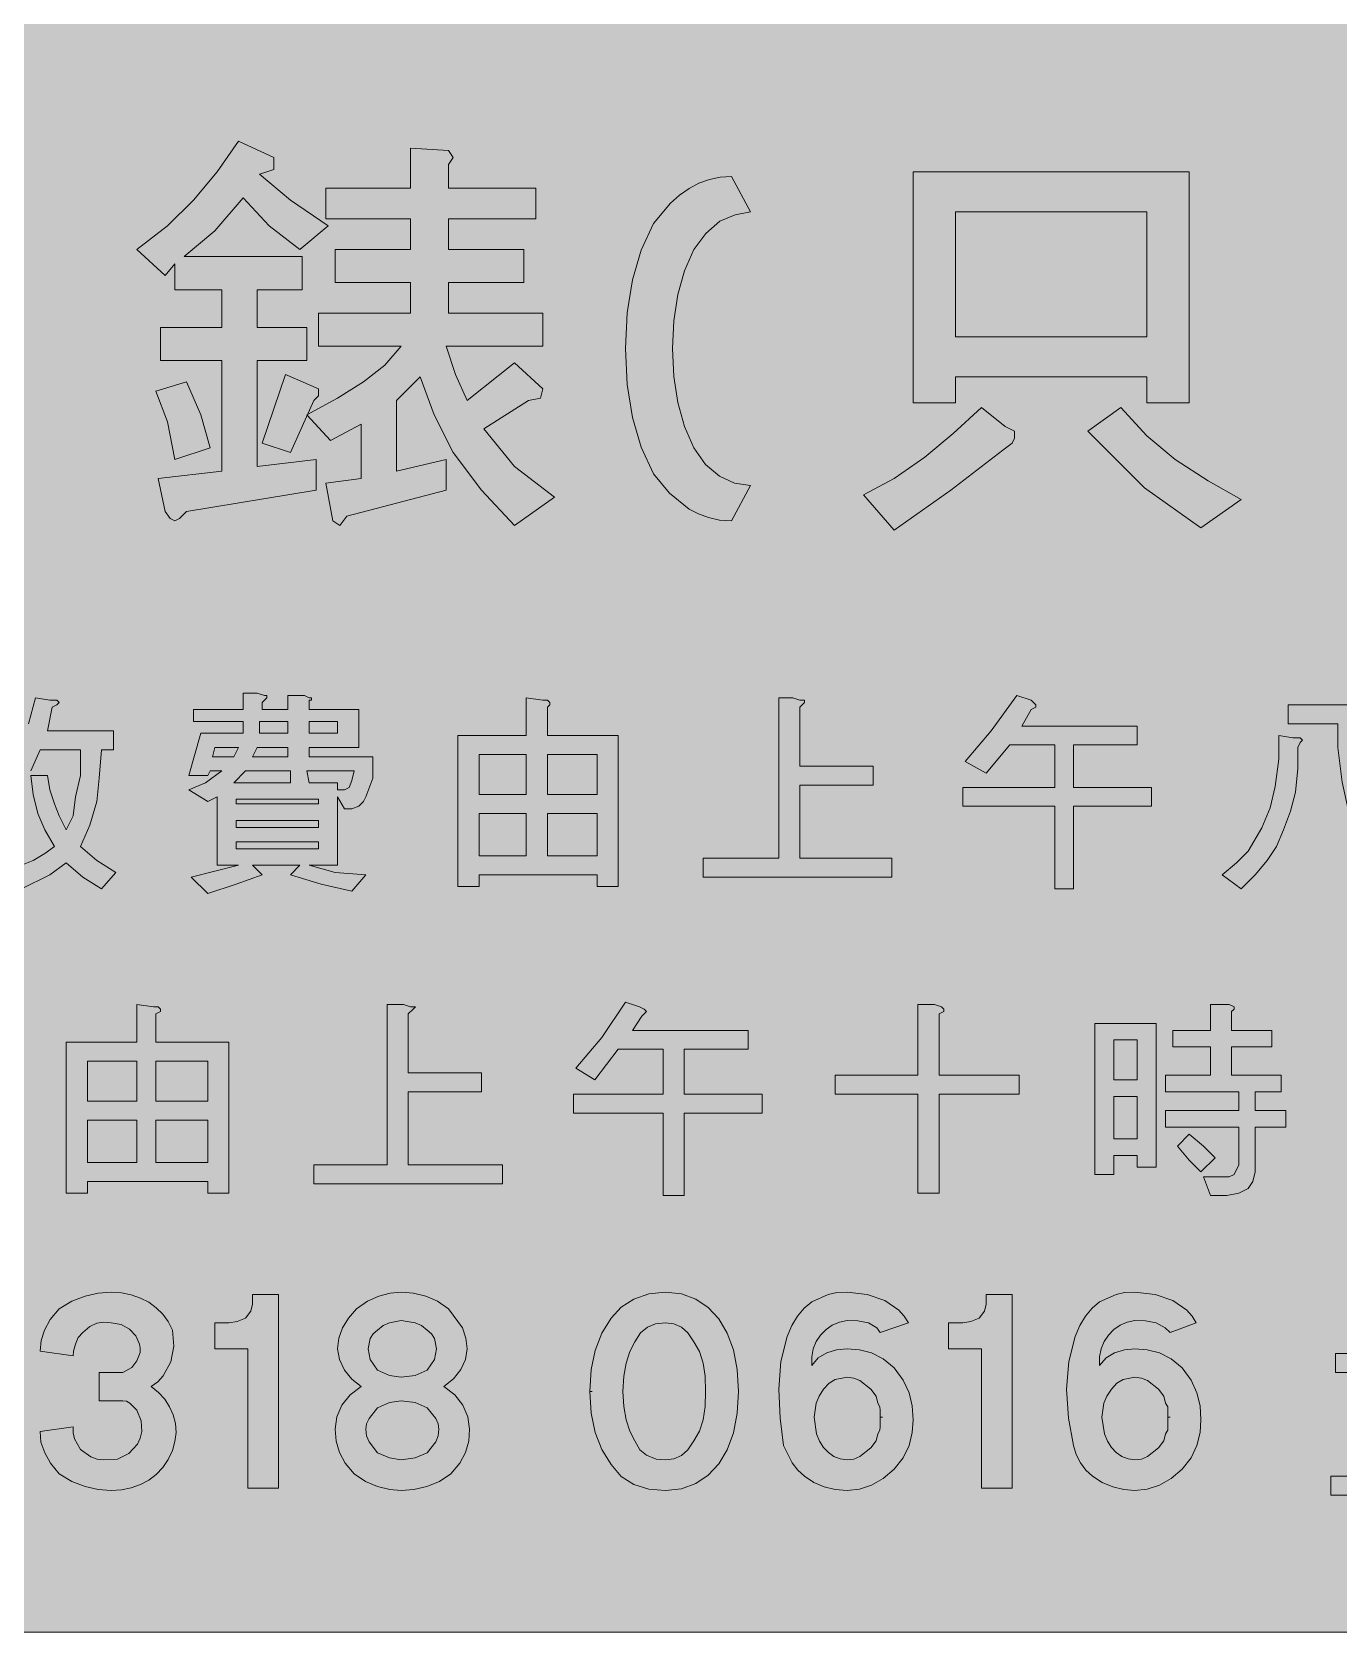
# Model space of a CAD drawing. Header units: metres. Extents: x 10 to 559, y 12 to 260.
# Drawn here: x 246 to 345.7, y 12.1 to 134.1 of the extents above; entities that cross this region are included whole.
import ezdxf

# ---------------------------------------------------------------- set-up
doc = ezdxf.new("R2010")
doc.units = ezdxf.units.M
for name, color, linetype, true_color in [('FILL_BLACK_000000', 7, 'Continuous', 0x000000), ('FILL_YELLOW_FFFF00', 7, 'Continuous', 0xffff00), ('STROKE_BLACK_000000', 7, 'Continuous', 0x000000)]:
    doc.layers.add(name, color=color, linetype=linetype, true_color=true_color)

msp = doc.modelspace()

# ---------------------------------------------------------------- hatches: boundary and pattern name
at = {"layer": 'FILL_BLACK_000000', "true_color": 0x000000}
h = msp.add_hatch(color=7, dxfattribs=at)
h.dxf.hatch_style = 1
h.paths.add_polyline_path([(256.32, 119.34), (258.3, 121.32), (260.1, 123.48), (261.72, 125.82), (264.42, 124.56), (264.42, 123.66), (263.88, 123.48), (263.34, 123.3), (265.68, 121.32), (268.56, 119.34), (266.4, 117.54), (264.06, 119.34), (262.08, 121.5), (259.92, 118.98), (257.58, 117), (266.58, 117), (266.58, 114.48), (263.16, 114.48), (263.16, 111.6), (266.94, 111.6), (266.94, 109.08), (263.16, 109.08), (263.16, 100.98), (267.66, 101.52), (267.66, 99.18), (257.76, 97.56), (257.22, 97.02), (256.86, 96.84), (256.5, 97.02), (256.14, 97.56), (255.6, 100.08), (260.46, 100.62), (260.46, 109.08), (255.78, 109.08), (255.78, 111.6), (260.46, 111.6), (260.46, 114.48), (256.86, 114.48), (256.86, 116.46), (256.14, 115.56), (253.98, 117.54), (256.32, 119.34)])
h = msp.add_hatch(color=7, dxfattribs=at)
h.dxf.hatch_style = 1
h.paths.add_polyline_path([(274.86, 122.22), (274.86, 125.28), (277.74, 125.1), (278.1, 124.56), (277.74, 124.02), (277.74, 122.22), (284.4, 122.22), (284.4, 119.88), (277.74, 119.88), (277.74, 117.54), (283.5, 117.54), (283.5, 115.02), (277.74, 115.02), (277.74, 112.68), (284.94, 112.68), (284.94, 110.16), (277.56, 110.16), (278.28, 108), (279.18, 106.02), (282.78, 108.9), (284.94, 106.92), (284.76, 106.2), (283.86, 106.02), (280.44, 103.86), (282.78, 100.98), (285.84, 98.64), (282.78, 96.48), (280.26, 99.18), (278.1, 102.06), (276.66, 104.94), (275.58, 107.82), (273.78, 106.02), (273.78, 100.62), (277.56, 101.52), (277.56, 99.18), (270, 97.2), (269.46, 96.48), (268.92, 96.84), (268.38, 99.72), (271.08, 100.08), (271.08, 104.22), (268.74, 102.96), (266.94, 104.94), (269.28, 106.2), (271.26, 107.46), (272.88, 108.72), (274.14, 110.16), (267.84, 110.16), (267.84, 112.68), (274.86, 112.68), (274.86, 115.02), (269.1, 115.02), (269.1, 117.54), (274.86, 117.54), (274.86, 119.88), (268.38, 119.88), (268.38, 122.22), (274.86, 122.22)])
h = msp.add_hatch(color=7, dxfattribs=at)
h.dxf.hatch_style = 1
h.paths.add_polyline_path([(334.26, 105.84), (331.02, 105.84), (331.02, 107.82), (316.44, 107.82), (316.44, 105.84), (313.2, 105.84), (313.2, 123.48), (334.26, 123.48), (334.26, 105.84)])
h.paths.add_polyline_path([(331.02, 120.42), (316.44, 120.42), (316.44, 110.88), (331.02, 110.88), (331.02, 120.42)], flags=16)
h = msp.add_hatch(color=7, dxfattribs=at)
h.dxf.hatch_style = 1
h.paths.add_polyline_path([(299.34, 96.84), (298.43, 96.9), (297.58, 97.09), (296.81, 97.37), (296.1, 97.74), (294.61, 98.96), (293.4, 100.44), (292.45, 102.46), (291.78, 104.74), (291.37, 107.25), (291.24, 109.98), (291.37, 112.71), (291.78, 115.22), (292.45, 117.5), (293.4, 119.52), (294.68, 121.07), (295.37, 121.69), (296.1, 122.2), (296.86, 122.6), (297.65, 122.89), (298.48, 123.06), (299.34, 123.12), (300.78, 120.42), (299.61, 120.2), (298.44, 119.7), (297.38, 118.76), (296.46, 117.54), (295.75, 115.93), (295.24, 114.1), (294.94, 112.1), (294.84, 109.98), (294.94, 107.86), (295.24, 105.86), (295.75, 104.03), (296.46, 102.42), (297.36, 101.13), (298.42, 100.24), (299.57, 99.71), (300.78, 99.54), (299.34, 96.84)])
h = msp.add_hatch(color=7, dxfattribs=at)
h.dxf.hatch_style = 1
h.paths.add_polyline_path([(258.84, 104.94), (259.56, 102.42), (256.86, 101.52), (256.32, 104.4), (255.42, 106.74), (257.76, 107.46), (258.84, 104.94)])
h = msp.add_hatch(color=7, dxfattribs=at)
h.dxf.hatch_style = 1
h.paths.add_polyline_path([(265.32, 108), (267.84, 106.92), (267.84, 106.38), (267.48, 106.02), (265.68, 102.06), (263.52, 102.78), (265.32, 108)])
h = msp.add_hatch(color=7, dxfattribs=at)
h.dxf.hatch_style = 1
h.paths.add_polyline_path([(320.94, 103.68), (320.94, 103.14), (320.76, 102.78), (320.04, 102.24), (316.08, 99.18), (311.76, 96.12), (309.42, 98.82), (311.76, 100.08), (314.1, 101.7), (316.26, 103.5), (318.42, 105.48), (320.22, 104.04), (320.94, 103.68)])
h = msp.add_hatch(color=7, dxfattribs=at)
h.dxf.hatch_style = 1
h.paths.add_polyline_path([(331.02, 103.32), (333.18, 101.52), (335.7, 99.9), (338.22, 98.46), (335.16, 96.3), (330.84, 99.36), (326.52, 103.68), (329.04, 105.48), (331.02, 103.32)])
h = msp.add_hatch(color=7, dxfattribs=at)
h.dxf.hatch_style = 1
h.paths.add_polyline_path([(244.44, 78.3), (245.16, 79.74), (245.7, 81.36), (246.24, 83.34), (247.32, 83.16), (247.86, 83.16), (248.04, 82.98), (247.86, 82.8), (247.5, 82.62), (247.14, 80.82), (252.18, 80.82), (252.18, 79.38), (251.28, 79.38), (251.1, 77.22), (250.92, 75.42), (250.38, 73.62), (249.66, 72), (250.92, 70.92), (252.36, 70.02), (251.28, 68.76), (249.84, 69.66), (248.58, 70.74), (247.32, 69.84), (245.16, 68.76), (244.26, 70.2), (245.16, 70.56), (246.06, 70.92), (246.96, 71.46), (247.68, 72), (246.96, 73.26), (246.42, 74.52), (246.06, 75.96), (245.88, 77.4), (247.14, 77.4), (247.32, 76.32), (247.68, 75.24), (248.04, 74.34), (248.58, 73.26), (249.12, 74.34), (249.3, 75.78), (249.66, 77.4), (249.66, 79.38), (246.6, 79.38), (245.88, 77.76), (244.8, 75.96), (243.54, 77.04), (244.44, 78.3)])
h = msp.add_hatch(color=7, dxfattribs=at)
h.dxf.hatch_style = 1
h.paths.add_polyline_path([(265.5, 83.52), (266.76, 83.52), (267.12, 83.34), (267.3, 83.34), (267.3, 83.16), (267.12, 83.16), (267.12, 82.44), (270.9, 82.44), (270.9, 79.56), (267.12, 79.56), (267.12, 78.84), (271.98, 78.84), (271.98, 77.22), (271.44, 75.78), (271.26, 75.42), (270.9, 75.06), (270.36, 74.88), (269.82, 74.88), (269.28, 75.78), (269.28, 70.56), (267.12, 70.56), (269.1, 70.02), (271.44, 69.84), (270.36, 68.58), (268.02, 69.12), (265.68, 69.84), (266.4, 70.56), (262.8, 70.56), (263.52, 69.84), (261.54, 69.12), (259.38, 68.4), (258.12, 69.66), (261.72, 70.56), (260.1, 70.56), (260.1, 75.78), (259.38, 75.42), (257.94, 76.32), (259.2, 76.86), (260.46, 77.76), (259.56, 77.76), (259.38, 77.4), (257.94, 77.4), (258.84, 80.64), (262.08, 80.64), (262.08, 81.54), (258.3, 81.54), (258.3, 82.44), (262.08, 82.44), (262.08, 83.7), (263.16, 83.7), (263.7, 83.52), (263.88, 83.52), (263.88, 83.34), (263.52, 82.98), (263.52, 82.44), (265.5, 82.44), (265.5, 83.52)])
h.paths.add_polyline_path([(259.92, 79.56), (259.74, 78.84), (261.36, 78.84), (261.72, 79.56), (259.92, 79.56)], flags=16)
h.paths.add_polyline_path([(265.5, 80.64), (265.5, 81.54), (263.34, 81.54), (263.34, 80.64), (265.5, 80.64)], flags=16)
h.paths.add_polyline_path([(265.5, 78.84), (265.5, 79.56), (263.16, 79.56), (262.8, 78.84), (265.5, 78.84)], flags=16)
h.paths.add_polyline_path([(267.12, 81.54), (267.12, 80.64), (269.28, 80.64), (269.28, 81.54), (267.12, 81.54)], flags=16)
h.paths.add_polyline_path([(267.84, 75.6), (261.54, 75.6), (261.54, 75.24), (267.84, 75.24), (267.84, 75.6)], flags=16)
h.paths.add_polyline_path([(265.68, 77.76), (262.26, 77.76), (261.36, 76.86), (265.68, 76.86), (265.68, 77.76)], flags=16)
h.paths.add_polyline_path([(270.18, 76.5), (270.36, 77.04), (270.54, 77.76), (266.94, 77.76), (267.12, 76.86), (269.28, 76.86), (269.28, 76.32), (269.82, 76.32), (270.18, 76.5)], flags=16)
h.paths.add_polyline_path([(261.54, 73.98), (261.54, 73.44), (267.84, 73.44), (267.84, 73.98), (261.54, 73.98)], flags=16)
h.paths.add_polyline_path([(267.84, 72.36), (261.54, 72.36), (261.54, 71.82), (267.84, 71.82), (267.84, 72.36)], flags=16)
h = msp.add_hatch(color=7, dxfattribs=at)
h.dxf.hatch_style = 1
h.paths.add_polyline_path([(285.48, 82.98), (285.48, 82.8), (285.3, 82.62), (285.3, 80.46), (290.7, 80.46), (290.7, 68.94), (289.08, 68.94), (289.08, 69.84), (280.08, 69.84), (280.08, 68.94), (278.46, 68.94), (278.46, 80.46), (283.68, 80.46), (283.68, 83.34), (284.94, 83.16), (285.3, 83.16), (285.48, 82.98)])
h.paths.add_polyline_path([(283.68, 75.96), (283.68, 79.02), (280.08, 79.02), (280.08, 75.96), (283.68, 75.96)], flags=16)
h.paths.add_polyline_path([(285.3, 75.96), (289.08, 75.96), (289.08, 79.02), (285.3, 79.02), (285.3, 75.96)], flags=16)
h.paths.add_polyline_path([(280.08, 74.52), (280.08, 71.28), (283.68, 71.28), (283.68, 74.52), (280.08, 74.52)], flags=16)
h.paths.add_polyline_path([(289.08, 74.52), (285.3, 74.52), (285.3, 71.28), (289.08, 71.28), (289.08, 74.52)], flags=16)
h = msp.add_hatch(color=7, dxfattribs=at)
h.dxf.hatch_style = 1
h.paths.add_polyline_path([(304.56, 83.16), (304.92, 83.16), (304.92, 82.98), (304.56, 82.62), (304.56, 78.12), (310.14, 78.12), (310.14, 76.68), (304.56, 76.68), (304.56, 71.1), (311.58, 71.1), (311.58, 69.66), (297.18, 69.66), (297.18, 71.1), (302.94, 71.1), (302.94, 83.34), (304.02, 83.34), (304.56, 83.16)])
h = msp.add_hatch(color=7, dxfattribs=at)
h.dxf.hatch_style = 1
h.paths.add_polyline_path([(319.14, 80.82), (321.12, 83.52), (322.2, 83.16), (322.56, 82.8), (322.56, 82.62), (322.2, 82.44), (321.48, 81.18), (330.3, 81.18), (330.3, 79.74), (325.44, 79.74), (325.44, 76.5), (331.38, 76.5), (331.38, 75.06), (325.44, 75.06), (325.44, 68.76), (324, 68.76), (324, 75.06), (316.98, 75.06), (316.98, 76.5), (324, 76.5), (324, 79.74), (320.58, 79.74), (318.78, 77.58), (317.16, 78.48), (319.14, 80.82)])
h = msp.add_hatch(color=7, dxfattribs=at)
h.dxf.hatch_style = 1
h.paths.add_polyline_path([(347.22, 82.8), (347.22, 79.92), (347.2, 78.68), (347.32, 77.46), (347.58, 76.27), (347.97, 75.13), (348.48, 74.03), (349.1, 72.99), (349.82, 72.01), (350.64, 71.1), (351.54, 70.02), (350.1, 68.94), (349.02, 70.02), (348.14, 71.11), (347.44, 72.22), (346.89, 73.34), (346.47, 74.49), (345.92, 76.91), (345.6, 79.56), (345.6, 81.36), (341.82, 81.36), (341.82, 82.8), (347.22, 82.8)])
h = msp.add_hatch(color=7, dxfattribs=at)
h.dxf.hatch_style = 1
h.paths.add_polyline_path([(337.86, 70.74), (338.76, 71.64), (339.8, 73.43), (340.45, 74.94), (340.83, 76.56), (341.1, 78.66), (341.1, 80.46), (342.18, 80.28), (342.72, 80.28), (342.9, 80.1), (342.72, 79.92), (342.54, 79.56), (342.54, 77.94), (342.36, 76.14), (342, 74.7), (341.46, 73.26), (340.92, 72), (340.2, 70.92), (339.3, 69.84), (338.22, 68.76), (336.78, 69.84), (337.86, 70.74)])
h = msp.add_hatch(color=7, dxfattribs=at)
h.dxf.hatch_style = 1
h.paths.add_polyline_path([(255.78, 59.58), (255.78, 59.4), (255.42, 59.22), (255.42, 57.06), (261, 57.06), (261, 45.54), (259.38, 45.54), (259.38, 46.44), (250.2, 46.44), (250.2, 45.54), (248.58, 45.54), (248.58, 57.06), (253.98, 57.06), (253.98, 59.94), (255.24, 59.76), (255.6, 59.76), (255.78, 59.58)])
h.paths.add_polyline_path([(253.98, 52.56), (253.98, 55.62), (250.2, 55.62), (250.2, 52.56), (253.98, 52.56)], flags=16)
h.paths.add_polyline_path([(255.42, 52.56), (259.38, 52.56), (259.38, 55.62), (255.42, 55.62), (255.42, 52.56)], flags=16)
h.paths.add_polyline_path([(250.2, 51.12), (250.2, 47.88), (253.98, 47.88), (253.98, 51.12), (250.2, 51.12)], flags=16)
h.paths.add_polyline_path([(259.38, 51.12), (255.42, 51.12), (255.42, 47.88), (259.38, 47.88), (259.38, 51.12)], flags=16)
h = msp.add_hatch(color=7, dxfattribs=at)
h.dxf.hatch_style = 1
h.paths.add_polyline_path([(274.86, 59.76), (275.22, 59.76), (275.04, 59.58), (274.68, 59.22), (274.68, 54.72), (280.26, 54.72), (280.26, 53.28), (274.68, 53.28), (274.68, 47.7), (281.88, 47.7), (281.88, 46.26), (267.48, 46.26), (267.48, 47.7), (273.06, 47.7), (273.06, 59.94), (274.32, 59.94), (274.86, 59.76)])
h = msp.add_hatch(color=7, dxfattribs=at)
h.dxf.hatch_style = 1
h.paths.add_polyline_path([(289.44, 57.42), (291.24, 60.12), (292.32, 59.76), (292.68, 59.58), (292.86, 59.4), (292.5, 59.04), (291.78, 57.96), (300.6, 57.96), (300.6, 56.52), (295.74, 56.52), (295.74, 53.1), (301.68, 53.1), (301.68, 51.66), (295.74, 51.66), (295.74, 45.36), (294.12, 45.36), (294.12, 51.66), (287.28, 51.66), (287.28, 53.1), (294.12, 53.1), (294.12, 56.52), (290.7, 56.52), (288.9, 54.18), (287.46, 55.08), (289.44, 57.42)])
h = msp.add_hatch(color=7, dxfattribs=at)
h.dxf.hatch_style = 1
h.paths.add_polyline_path([(315.36, 59.76), (315.54, 59.58), (315.54, 59.4), (315.18, 59.22), (315.18, 54.54), (321.3, 54.54), (321.3, 53.1), (315.18, 53.1), (315.18, 45.54), (313.56, 45.54), (313.56, 53.1), (307.26, 53.1), (307.26, 54.54), (313.56, 54.54), (313.56, 59.94), (314.82, 59.94), (315.36, 59.76)])
h = msp.add_hatch(color=7, dxfattribs=at)
h.dxf.hatch_style = 1
h.paths.add_polyline_path([(335.88, 56.7), (333, 56.7), (333, 57.96), (335.88, 57.96), (335.88, 59.94), (337.32, 59.94), (337.68, 59.76), (337.68, 59.58), (337.5, 59.4), (337.5, 57.96), (340.56, 57.96), (340.56, 56.7), (337.5, 56.7), (337.5, 54.54), (341.28, 54.54), (341.28, 53.28), (339.3, 53.28), (339.3, 51.84), (341.64, 51.84), (341.64, 50.58), (339.3, 50.58), (339.3, 47.16), (339.12, 46.44), (338.76, 45.9), (338.04, 45.54), (337.14, 45.36), (335.88, 45.36), (335.34, 46.8), (337.32, 46.8), (337.68, 46.98), (338.04, 47.7), (338.04, 50.58), (332.46, 50.58), (332.46, 51.84), (338.04, 51.84), (338.04, 53.28), (332.46, 53.28), (332.46, 54.54), (335.88, 54.54), (335.88, 56.7)])
h = msp.add_hatch(color=7, dxfattribs=at)
h.dxf.hatch_style = 1
h.paths.add_polyline_path([(330.3, 47.52), (330.3, 48.42), (328.5, 48.42), (328.5, 46.98), (327.06, 46.98), (327.06, 58.5), (331.74, 58.5), (331.74, 47.52), (330.3, 47.52)])
h.paths.add_polyline_path([(328.5, 57.24), (328.5, 54.18), (330.3, 54.18), (330.3, 57.24), (328.5, 57.24)], flags=16)
h.paths.add_polyline_path([(330.3, 52.92), (328.5, 52.92), (328.5, 49.68), (330.3, 49.68), (330.3, 52.92)], flags=16)
h = msp.add_hatch(color=7, dxfattribs=at)
h.dxf.hatch_style = 1
h.paths.add_polyline_path([(335.34, 49.14), (336.24, 48.24), (335.16, 47.16), (334.26, 48.06), (333.36, 49.14), (334.26, 50.04), (335.34, 49.14)])
h = msp.add_hatch(color=7, dxfattribs=at)
h.dxf.hatch_style = 1
h.paths.add_polyline_path([(253.98, 28.98), (253.44, 29.52), (253.17, 29.68), (252.9, 29.7), (251.1, 29.7), (251.1, 31.86), (252.72, 31.86), (252.83, 31.86), (252.9, 31.86), (253.58, 32.24), (253.98, 32.76), (254.21, 33.39), (254.23, 33.72), (254.16, 34.02), (253.9, 34.65), (253.42, 35.17), (252.77, 35.51), (252, 35.64), (251.46, 35.7), (250.92, 35.62), (250.38, 35.36), (249.84, 34.92), (249.5, 34.54), (249.3, 34.02), (249.14, 33.5), (249.12, 33.12), (246.6, 33.48), (246.67, 34.29), (246.92, 35.1), (247.36, 35.91), (248.04, 36.72), (249.01, 37.3), (250.02, 37.69), (251.03, 37.91), (252, 37.98), (252.79, 37.93), (253.54, 37.78), (254.24, 37.54), (254.88, 37.22), (255.45, 36.8), (255.95, 36.31), (256.36, 35.74), (256.68, 35.1), (256.78, 33.87), (256.55, 32.67), (255.97, 31.61), (255.56, 31.16), (255.06, 30.78), (255.62, 30.33), (256.1, 29.82), (256.47, 29.24), (256.75, 28.62), (256.91, 27.96), (256.96, 27.29), (256.88, 26.6), (256.68, 25.92), (256.36, 25.22), (255.95, 24.61), (255.45, 24.08), (254.88, 23.65), (254.24, 23.31), (253.54, 23.06), (252.79, 22.91), (252, 22.86), (251.03, 22.93), (250.02, 23.15), (249.01, 23.54), (248.04, 24.12), (247.37, 24.93), (246.96, 25.74), (246.65, 26.55), (246.6, 27.36), (249.12, 27.72), (249.11, 27.25), (249.21, 26.79), (249.68, 25.99), (250.46, 25.42), (250.94, 25.26), (251.46, 25.2), (252.49, 25.26), (253.37, 25.67), (254.02, 26.39), (254.22, 26.85), (254.34, 27.36), (254.3, 28.17), (253.98, 28.98)])
h = msp.add_hatch(color=7, dxfattribs=at)
h.dxf.hatch_style = 1
h.paths.add_polyline_path([(279.23, 28.48), (279.36, 27.54), (279.29, 26.63), (279.05, 25.76), (278.6, 24.93), (277.92, 24.12), (277.05, 23.54), (276.1, 23.15), (275.11, 22.93), (274.14, 22.86), (273.27, 22.93), (272.34, 23.15), (271.41, 23.54), (270.54, 24.12), (269.86, 24.93), (269.42, 25.76), (269.17, 26.63), (269.1, 27.54), (269.23, 28.48), (269.62, 29.36), (270.24, 30.15), (271.08, 30.78), (270.38, 31.34), (269.82, 32.04), (269.42, 32.85), (269.28, 33.66), (269.38, 34.47), (269.66, 35.26), (270.12, 36.01), (270.72, 36.72), (271.56, 37.3), (272.43, 37.69), (273.3, 37.91), (274.14, 37.98), (275.08, 37.91), (276.01, 37.69), (276.9, 37.3), (277.74, 36.72), (278.82, 35.28), (279.07, 34.47), (279.18, 33.66), (279.05, 32.86), (278.69, 32.09), (278.12, 31.38), (277.38, 30.78), (278.22, 30.15), (278.84, 29.36), (279.23, 28.48)])
h.paths.add_polyline_path([(271.69, 28.35), (271.5, 27.95), (271.44, 27.54), (271.5, 27.03), (271.69, 26.57), (272.34, 25.74), (273.24, 25.34), (274.14, 25.2), (275.2, 25.34), (276.12, 25.74), (276.77, 26.57), (276.96, 27.03), (277.02, 27.54), (276.96, 27.95), (276.77, 28.35), (276.12, 29.16), (275.2, 29.57), (274.14, 29.7), (273.24, 29.57), (272.34, 29.16), (271.69, 28.35)], flags=16)
h.paths.add_polyline_path([(276.12, 32.04), (276.68, 32.85), (276.84, 33.66), (276.68, 34.45), (276.46, 34.8), (276.12, 35.1), (275.68, 35.44), (275.2, 35.66), (274.14, 35.82), (273.24, 35.66), (272.77, 35.44), (272.34, 35.1), (272, 34.8), (271.78, 34.45), (271.62, 33.66), (271.78, 32.85), (272.34, 32.04), (273.24, 31.64), (274.14, 31.5), (275.2, 31.64), (276.12, 32.04)], flags=16)
h = msp.add_hatch(color=7, dxfattribs=at)
h.dxf.hatch_style = 1
h.paths.add_polyline_path([(288.95, 33.55), (289.45, 34.85), (290.16, 36), (290.93, 36.84), (291.89, 37.46), (293.02, 37.85), (294.3, 37.98), (295.52, 37.85), (296.61, 37.46), (297.57, 36.82), (298.37, 35.96), (299.02, 34.87), (299.49, 33.58), (299.78, 32.09), (299.88, 30.42), (299.78, 28.75), (299.49, 27.26), (299.02, 25.97), (298.37, 24.89), (297.57, 24.02), (296.61, 23.38), (295.52, 22.99), (294.3, 22.86), (293.02, 22.97), (291.89, 23.31), (290.93, 23.92), (290.16, 24.84), (289.45, 25.99), (288.95, 27.29), (288.64, 28.76), (288.54, 30.42), (288.64, 32.08), (288.95, 33.55)])
h.paths.add_polyline_path([(295.52, 25.52), (296.02, 25.96), (296.46, 26.64), (296.9, 27.38), (297.18, 28.26), (297.32, 29.27), (297.36, 30.42), (297.32, 31.57), (297.18, 32.58), (296.9, 33.46), (296.46, 34.2), (296.02, 34.88), (295.52, 35.33), (294.94, 35.57), (294.3, 35.64), (293.55, 35.57), (292.93, 35.33), (292.4, 34.88), (291.96, 34.2), (291.59, 33.46), (291.31, 32.58), (291.12, 31.57), (291.06, 30.42), (291.12, 29.27), (291.31, 28.26), (291.59, 27.38), (291.96, 26.64), (292.34, 25.97), (292.86, 25.56), (293.58, 25.25), (294.3, 25.2), (294.94, 25.27), (295.52, 25.52)], flags=16)
h = msp.add_hatch(color=7, dxfattribs=at)
h.dxf.hatch_style = 1
h.paths.add_polyline_path([(306.41, 23.13), (305.63, 23.47), (304.92, 23.94), (304.41, 24.41), (303.98, 24.98), (303.3, 26.28), (303.05, 28.37), (302.94, 30.6), (303.11, 32.7), (303.59, 34.61), (303.95, 35.44), (304.38, 36.17), (304.89, 36.78), (305.46, 37.26), (306.72, 37.8), (307.37, 37.96), (308.16, 37.98), (309.7, 37.82), (311.04, 37.35), (312.11, 36.61), (312.52, 36.15), (312.84, 35.64), (310.68, 34.92), (310.43, 35.28), (309.78, 35.64), (308.97, 35.8), (308.16, 35.82), (307.57, 35.7), (307.03, 35.46), (306.55, 35.13), (306.14, 34.72), (305.81, 34.23), (305.58, 33.67), (305.46, 33.06), (305.46, 32.4), (305.96, 32.98), (306.61, 33.37), (307.36, 33.59), (308.16, 33.66), (309.1, 33.59), (310.03, 33.35), (310.92, 32.9), (311.76, 32.22), (312.44, 31.27), (312.89, 30.31), (313.13, 29.31), (313.2, 28.26), (313.13, 27.29), (312.89, 26.3), (312.44, 25.35), (311.76, 24.48), (310.92, 23.77), (310.03, 23.27), (309.1, 22.96), (308.16, 22.86), (307.25, 22.93), (306.41, 23.13)])
h.paths.add_polyline_path([(310.68, 28.51), (310.68, 28.62), (310.68, 28.98), (310.66, 29.25), (310.5, 29.52), (310.37, 30.06), (309.96, 30.6), (309.13, 31.25), (308.67, 31.44), (308.16, 31.5), (307.26, 31.32), (306.79, 31.04), (306.36, 30.6), (306.02, 30.06), (305.8, 29.52), (305.64, 28.44), (305.83, 27.17), (306.06, 26.62), (306.36, 26.15), (306.73, 25.75), (307.16, 25.45), (307.64, 25.27), (308.16, 25.2), (308.67, 25.26), (309.13, 25.45), (309.96, 26.1), (310.37, 26.64), (310.5, 27.18), (310.66, 27.45), (310.68, 27.72), (310.68, 28.08), (310.68, 28.26), (310.68, 28.37), (310.68, 28.44), (310.68, 28.51)], flags=16)
h = msp.add_hatch(color=7, dxfattribs=at)
h.dxf.hatch_style = 1
h.paths.add_polyline_path([(328.43, 23.13), (327.61, 23.47), (326.88, 23.94), (326.38, 24.41), (325.96, 24.98), (325.64, 25.61), (325.44, 26.28), (325.04, 28.37), (324.9, 30.6), (325.07, 32.7), (325.55, 34.61), (325.91, 35.44), (326.34, 36.17), (326.85, 36.78), (327.42, 37.26), (328.68, 37.8), (329.33, 37.96), (330.12, 37.98), (331.66, 37.82), (333, 37.35), (334.07, 36.61), (334.48, 36.15), (334.8, 35.64), (332.82, 34.92), (332.42, 35.28), (331.74, 35.64), (330.93, 35.8), (330.12, 35.82), (329.53, 35.7), (328.99, 35.46), (328.51, 35.13), (328.1, 34.72), (327.77, 34.23), (327.54, 33.67), (327.42, 33.06), (327.42, 32.4), (327.92, 32.98), (328.57, 33.37), (329.32, 33.59), (330.12, 33.66), (331.06, 33.59), (331.99, 33.35), (332.88, 32.9), (333.72, 32.22), (334.4, 31.27), (334.85, 30.31), (335.09, 29.31), (335.16, 28.26), (335.09, 27.29), (334.85, 26.3), (334.4, 25.35), (333.72, 24.48), (332.88, 23.77), (331.99, 23.27), (331.06, 22.96), (330.12, 22.86), (329.28, 22.93), (328.43, 23.13)])
h.paths.add_polyline_path([(332.64, 28.51), (332.64, 28.62), (332.64, 28.98), (332.62, 29.25), (332.46, 29.52), (332.33, 30.06), (331.92, 30.6), (331.09, 31.25), (330.63, 31.44), (330.12, 31.5), (329.22, 31.32), (328.75, 31.04), (328.32, 30.6), (327.98, 30.06), (327.76, 29.52), (327.6, 28.44), (327.79, 27.17), (328.02, 26.62), (328.32, 26.15), (328.69, 25.75), (329.12, 25.45), (329.6, 25.27), (330.12, 25.2), (330.63, 25.26), (331.09, 25.45), (331.92, 26.1), (332.33, 26.64), (332.46, 27.18), (332.62, 27.45), (332.64, 27.72), (332.64, 28.08), (332.64, 28.26), (332.64, 28.44), (332.64, 28.51)], flags=16)
h = msp.add_hatch(color=7, dxfattribs=at)
h.dxf.hatch_style = 1
h.paths.add_polyline_path([(262.44, 23.04), (262.44, 33.66), (259.92, 33.66), (259.92, 35.64), (261, 35.64), (261.63, 35.75), (262.26, 36), (262.66, 36.54), (262.8, 37.08), (262.8, 37.8), (264.78, 37.8), (264.78, 23.04), (262.44, 23.04)])
h = msp.add_hatch(color=7, dxfattribs=at)
h.dxf.hatch_style = 1
h.paths.add_polyline_path([(318.42, 23.04), (318.42, 33.66), (315.9, 33.66), (315.9, 35.64), (316.98, 35.64), (317.61, 35.75), (318.24, 36), (318.65, 36.54), (318.78, 37.08), (318.78, 37.8), (320.76, 37.8), (320.76, 23.04), (318.42, 23.04)])
h = msp.add_hatch(color=7, dxfattribs=at)
h.dxf.hatch_style = 1
h.paths.add_polyline_path([(347.76, 35.64), (348.84, 36.36), (349.74, 35.46), (350.82, 34.2), (349.74, 33.3), (353.52, 33.3), (355.32, 36.54), (356.76, 35.82), (356.76, 35.28), (356.58, 35.1), (356.4, 35.1), (355.14, 33.3), (358.92, 33.3), (358.92, 31.86), (354.78, 31.86), (354.78, 23.94), (359.28, 23.94), (359.28, 22.5), (345.06, 22.5), (345.06, 23.94), (349.74, 23.94), (349.74, 31.86), (345.42, 31.86), (345.42, 33.3), (349.38, 33.3), (347.76, 35.64)])
h.paths.add_polyline_path([(353.34, 31.86), (351.18, 31.86), (351.18, 23.94), (353.34, 23.94), (353.34, 31.86)], flags=16)
at = {"layer": 'FILL_YELLOW_FFFF00', "true_color": 0xffff00}
h = msp.add_hatch(color=7, dxfattribs=at)
h.dxf.hatch_style = 1
h.paths.add_polyline_path([(553.58, 259.79), (554.9, 259.4), (556.14, 258.78), (557.28, 257.94), (558.12, 256.9), (558.74, 255.69), (559.13, 254.35), (559.26, 252.9), (559.26, 19.08), (559.13, 17.73), (558.72, 16.38), (558.07, 15.21), (557.28, 14.04), (556.11, 13.12), (554.83, 12.51), (553.51, 12.17), (552.24, 12.06), (17.1, 12.06), (15.86, 12.17), (14.6, 12.51), (13.38, 13.12), (12.24, 14.04), (11.3, 15.18), (10.62, 16.43), (10.22, 17.74), (10.08, 19.08), (10.08, 252.9), (10.22, 254.25), (10.62, 255.6), (11.3, 256.77), (12.24, 257.94), (12.71, 258.45), (13.28, 258.89), (14.58, 259.56), (15.91, 259.88), (17.1, 259.92), (552.24, 259.92), (553.58, 259.79)])

# ---------------------------------------------------------------- linework, layer by layer
at = {"layer": 'FILL_BLACK_000000', "lineweight": 0, "true_color": 0x000000}
for points in [[(256.32, 119.34), (258.3, 121.32), (260.1, 123.48), (261.72, 125.82), (264.42, 124.56), (264.42, 123.66), (263.88, 123.48), (263.34, 123.3), (265.68, 121.32), (268.56, 119.34), (266.4, 117.54), (264.06, 119.34), (262.08, 121.5), (259.92, 118.98), (257.58, 117), (266.58, 117), (266.58, 114.48), (263.16, 114.48), (263.16, 111.6), (266.94, 111.6), (266.94, 109.08), (263.16, 109.08), (263.16, 100.98), (267.66, 101.52), (267.66, 99.18), (257.76, 97.56), (257.22, 97.02), (256.86, 96.84), (256.5, 97.02), (256.14, 97.56), (255.6, 100.08), (260.46, 100.62), (260.46, 109.08), (255.78, 109.08), (255.78, 111.6), (260.46, 111.6), (260.46, 114.48), (256.86, 114.48), (256.86, 116.46), (256.14, 115.56), (253.98, 117.54)], [(274.86, 122.22), (274.86, 125.28), (277.74, 125.1), (278.1, 124.56), (277.74, 124.02), (277.74, 122.22), (284.4, 122.22), (284.4, 119.88), (277.74, 119.88), (277.74, 117.54), (283.5, 117.54), (283.5, 115.02), (277.74, 115.02), (277.74, 112.68), (284.94, 112.68), (284.94, 110.16), (277.56, 110.16), (278.28, 108), (279.18, 106.02), (282.78, 108.9), (284.94, 106.92), (284.76, 106.2), (283.86, 106.02), (280.44, 103.86), (282.78, 100.98), (285.84, 98.64), (282.78, 96.48), (280.26, 99.18), (278.1, 102.06), (276.66, 104.94), (275.58, 107.82), (273.78, 106.02), (273.78, 100.62), (277.56, 101.52), (277.56, 99.18), (270, 97.2), (269.46, 96.48), (268.92, 96.84), (268.38, 99.72), (271.08, 100.08), (271.08, 104.22), (268.74, 102.96), (266.94, 104.94), (269.28, 106.2), (271.26, 107.46), (272.88, 108.72), (274.14, 110.16), (267.84, 110.16), (267.84, 112.68), (274.86, 112.68), (274.86, 115.02), (269.1, 115.02), (269.1, 117.54), (274.86, 117.54), (274.86, 119.88), (268.38, 119.88), (268.38, 122.22)], [(334.26, 105.84), (331.02, 105.84), (331.02, 107.82), (316.44, 107.82), (316.44, 105.84), (313.2, 105.84), (313.2, 123.48), (334.26, 123.48)], [(299.34, 96.84), (298.43, 96.9), (297.58, 97.09), (296.81, 97.37), (296.1, 97.74), (294.61, 98.96), (293.4, 100.44), (292.45, 102.46), (291.78, 104.74), (291.37, 107.25), (291.24, 109.98), (291.37, 112.71), (291.78, 115.22), (292.45, 117.5), (293.4, 119.52), (294.68, 121.07), (295.37, 121.69), (296.1, 122.2), (296.86, 122.6), (297.65, 122.89), (298.48, 123.06), (299.34, 123.12), (300.78, 120.42), (299.61, 120.2), (298.44, 119.7), (297.38, 118.76), (296.46, 117.54), (295.75, 115.93), (295.24, 114.1), (294.94, 112.1), (294.84, 109.98), (294.94, 107.86), (295.24, 105.86), (295.75, 104.03), (296.46, 102.42), (297.36, 101.13), (298.42, 100.24), (299.57, 99.71), (300.78, 99.54)], [(331.02, 120.42), (316.44, 120.42), (316.44, 110.88), (331.02, 110.88)], [(258.84, 104.94), (259.56, 102.42), (256.86, 101.52), (256.32, 104.4), (255.42, 106.74), (257.76, 107.46)], [(265.32, 108), (267.84, 106.92), (267.84, 106.38), (267.48, 106.02), (265.68, 102.06), (263.52, 102.78)], [(320.94, 103.68), (320.94, 103.14), (320.76, 102.78), (320.04, 102.24), (316.08, 99.18), (311.76, 96.12), (309.42, 98.82), (311.76, 100.08), (314.1, 101.7), (316.26, 103.5), (318.42, 105.48), (320.22, 104.04)], [(331.02, 103.32), (333.18, 101.52), (335.7, 99.9), (338.22, 98.46), (335.16, 96.3), (330.84, 99.36), (326.52, 103.68), (329.04, 105.48)], [(265.5, 83.52), (266.76, 83.52), (267.12, 83.34), (267.3, 83.34), (267.3, 83.16), (267.12, 83.16), (267.12, 82.44), (270.9, 82.44), (270.9, 79.56), (267.12, 79.56), (267.12, 78.84), (271.98, 78.84), (271.98, 77.22), (271.44, 75.78), (271.26, 75.42), (270.9, 75.06), (270.36, 74.88), (269.82, 74.88), (269.28, 75.78), (269.28, 70.56), (267.12, 70.56), (269.1, 70.02), (271.44, 69.84), (270.36, 68.58), (268.02, 69.12), (265.68, 69.84), (266.4, 70.56), (262.8, 70.56), (263.52, 69.84), (261.54, 69.12), (259.38, 68.4), (258.12, 69.66), (261.72, 70.56), (260.1, 70.56), (260.1, 75.78), (259.38, 75.42), (257.94, 76.32), (259.2, 76.86), (260.46, 77.76), (259.56, 77.76), (259.38, 77.4), (257.94, 77.4), (258.84, 80.64), (262.08, 80.64), (262.08, 81.54), (258.3, 81.54), (258.3, 82.44), (262.08, 82.44), (262.08, 83.7), (263.16, 83.7), (263.7, 83.52), (263.88, 83.52), (263.88, 83.34), (263.52, 82.98), (263.52, 82.44), (265.5, 82.44)], [(285.48, 82.98), (285.48, 82.8), (285.3, 82.62), (285.3, 80.46), (290.7, 80.46), (290.7, 68.94), (289.08, 68.94), (289.08, 69.84), (280.08, 69.84), (280.08, 68.94), (278.46, 68.94), (278.46, 80.46), (283.68, 80.46), (283.68, 83.34), (284.94, 83.16), (285.3, 83.16)], [(304.56, 83.16), (304.92, 83.16), (304.92, 82.98), (304.56, 82.62), (304.56, 78.12), (310.14, 78.12), (310.14, 76.68), (304.56, 76.68), (304.56, 71.1), (311.58, 71.1), (311.58, 69.66), (297.18, 69.66), (297.18, 71.1), (302.94, 71.1), (302.94, 83.34), (304.02, 83.34)], [(319.14, 80.82), (321.12, 83.52), (322.2, 83.16), (322.56, 82.8), (322.56, 82.62), (322.2, 82.44), (321.48, 81.18), (330.3, 81.18), (330.3, 79.74), (325.44, 79.74), (325.44, 76.5), (331.38, 76.5), (331.38, 75.06), (325.44, 75.06), (325.44, 68.76), (324, 68.76), (324, 75.06), (316.98, 75.06), (316.98, 76.5), (324, 76.5), (324, 79.74), (320.58, 79.74), (318.78, 77.58), (317.16, 78.48)], [(347.22, 82.8), (347.22, 79.92), (347.2, 78.68), (347.32, 77.46), (347.58, 76.27), (347.97, 75.13), (348.48, 74.03), (349.1, 72.99), (349.82, 72.01), (350.64, 71.1), (351.54, 70.02), (350.1, 68.94), (349.02, 70.02), (348.14, 71.11), (347.44, 72.22), (346.89, 73.34), (346.47, 74.49), (345.92, 76.91), (345.6, 79.56), (345.6, 81.36), (341.82, 81.36), (341.82, 82.8)], [(265.5, 80.64), (265.5, 81.54), (263.34, 81.54), (263.34, 80.64)], [(267.12, 81.54), (267.12, 80.64), (269.28, 80.64), (269.28, 81.54)], [(259.92, 79.56), (259.74, 78.84), (261.36, 78.84), (261.72, 79.56)], [(265.5, 78.84), (265.5, 79.56), (263.16, 79.56), (262.8, 78.84)], [(337.86, 70.74), (338.76, 71.64), (339.8, 73.43), (340.45, 74.94), (340.83, 76.56), (341.1, 78.66), (341.1, 80.46), (342.18, 80.28), (342.72, 80.28), (342.9, 80.1), (342.72, 79.92), (342.54, 79.56), (342.54, 77.94), (342.36, 76.14), (342, 74.7), (341.46, 73.26), (340.92, 72), (340.2, 70.92), (339.3, 69.84), (338.22, 68.76), (336.78, 69.84)], [(283.68, 75.96), (283.68, 79.02), (280.08, 79.02), (280.08, 75.96)], [(285.3, 75.96), (289.08, 75.96), (289.08, 79.02), (285.3, 79.02)], [(265.68, 77.76), (262.26, 77.76), (261.36, 76.86), (265.68, 76.86)], [(270.18, 76.5), (270.36, 77.04), (270.54, 77.76), (266.94, 77.76), (267.12, 76.86), (269.28, 76.86), (269.28, 76.32), (269.82, 76.32)], [(267.84, 75.6), (261.54, 75.6), (261.54, 75.24), (267.84, 75.24)], [(280.08, 74.52), (280.08, 71.28), (283.68, 71.28), (283.68, 74.52)], [(289.08, 74.52), (285.3, 74.52), (285.3, 71.28), (289.08, 71.28)], [(261.54, 73.98), (261.54, 73.44), (267.84, 73.44), (267.84, 73.98)], [(267.84, 72.36), (261.54, 72.36), (261.54, 71.82), (267.84, 71.82)], [(255.78, 59.58), (255.78, 59.4), (255.42, 59.22), (255.42, 57.06), (261, 57.06), (261, 45.54), (259.38, 45.54), (259.38, 46.44), (250.2, 46.44), (250.2, 45.54), (248.58, 45.54), (248.58, 57.06), (253.98, 57.06), (253.98, 59.94), (255.24, 59.76), (255.6, 59.76)], [(274.86, 59.76), (275.22, 59.76), (275.04, 59.58), (274.68, 59.22), (274.68, 54.72), (280.26, 54.72), (280.26, 53.28), (274.68, 53.28), (274.68, 47.7), (281.88, 47.7), (281.88, 46.26), (267.48, 46.26), (267.48, 47.7), (273.06, 47.7), (273.06, 59.94), (274.32, 59.94)], [(289.44, 57.42), (291.24, 60.12), (292.32, 59.76), (292.68, 59.58), (292.86, 59.4), (292.5, 59.04), (291.78, 57.96), (300.6, 57.96), (300.6, 56.52), (295.74, 56.52), (295.74, 53.1), (301.68, 53.1), (301.68, 51.66), (295.74, 51.66), (295.74, 45.36), (294.12, 45.36), (294.12, 51.66), (287.28, 51.66), (287.28, 53.1), (294.12, 53.1), (294.12, 56.52), (290.7, 56.52), (288.9, 54.18), (287.46, 55.08)], [(315.36, 59.76), (315.54, 59.58), (315.54, 59.4), (315.18, 59.22), (315.18, 54.54), (321.3, 54.54), (321.3, 53.1), (315.18, 53.1), (315.18, 45.54), (313.56, 45.54), (313.56, 53.1), (307.26, 53.1), (307.26, 54.54), (313.56, 54.54), (313.56, 59.94), (314.82, 59.94)], [(335.88, 56.7), (333, 56.7), (333, 57.96), (335.88, 57.96), (335.88, 59.94), (337.32, 59.94), (337.68, 59.76), (337.68, 59.58), (337.5, 59.4), (337.5, 57.96), (340.56, 57.96), (340.56, 56.7), (337.5, 56.7), (337.5, 54.54), (341.28, 54.54), (341.28, 53.28), (339.3, 53.28), (339.3, 51.84), (341.64, 51.84), (341.64, 50.58), (339.3, 50.58), (339.3, 47.16), (339.12, 46.44), (338.76, 45.9), (338.04, 45.54), (337.14, 45.36), (335.88, 45.36), (335.34, 46.8), (337.32, 46.8), (337.68, 46.98), (338.04, 47.7), (338.04, 50.58), (332.46, 50.58), (332.46, 51.84), (338.04, 51.84), (338.04, 53.28), (332.46, 53.28), (332.46, 54.54), (335.88, 54.54)], [(330.3, 47.52), (330.3, 48.42), (328.5, 48.42), (328.5, 46.98), (327.06, 46.98), (327.06, 58.5), (331.74, 58.5), (331.74, 47.52)], [(328.5, 57.24), (328.5, 54.18), (330.3, 54.18), (330.3, 57.24)], [(253.98, 52.56), (253.98, 55.62), (250.2, 55.62), (250.2, 52.56)], [(255.42, 52.56), (259.38, 52.56), (259.38, 55.62), (255.42, 55.62)], [(330.3, 52.92), (328.5, 52.92), (328.5, 49.68), (330.3, 49.68)], [(250.2, 51.12), (250.2, 47.88), (253.98, 47.88), (253.98, 51.12)], [(259.38, 51.12), (255.42, 51.12), (255.42, 47.88), (259.38, 47.88)], [(335.34, 49.14), (336.24, 48.24), (335.16, 47.16), (334.26, 48.06), (333.36, 49.14), (334.26, 50.04)], [(253.98, 28.98), (253.44, 29.52), (253.17, 29.68), (252.9, 29.7), (251.1, 29.7), (251.1, 31.86), (252.72, 31.86), (252.83, 31.86), (252.9, 31.86), (253.58, 32.24), (253.98, 32.76), (254.21, 33.39), (254.23, 33.72), (254.16, 34.02), (253.9, 34.65), (253.42, 35.17), (252.77, 35.51), (252, 35.64), (251.46, 35.7), (250.92, 35.62), (250.38, 35.36), (249.84, 34.92), (249.5, 34.54), (249.3, 34.02), (249.14, 33.5), (249.12, 33.12), (246.6, 33.48), (246.67, 34.29), (246.92, 35.1), (247.36, 35.91), (248.04, 36.72), (249.01, 37.3), (250.02, 37.69), (251.03, 37.91), (252, 37.98), (252.79, 37.93), (253.54, 37.78), (254.24, 37.54), (254.88, 37.22), (255.45, 36.8), (255.95, 36.31), (256.36, 35.74), (256.68, 35.1), (256.78, 33.87), (256.55, 32.67), (255.97, 31.61), (255.56, 31.16), (255.06, 30.78), (255.62, 30.33), (256.1, 29.82), (256.47, 29.24), (256.75, 28.62), (256.91, 27.96), (256.96, 27.29), (256.88, 26.6), (256.68, 25.92), (256.36, 25.22), (255.95, 24.61), (255.45, 24.08), (254.88, 23.65), (254.24, 23.31), (253.54, 23.06), (252.79, 22.91), (252, 22.86), (251.03, 22.93), (250.02, 23.15), (249.01, 23.54), (248.04, 24.12), (247.37, 24.93), (246.96, 25.74), (246.65, 26.55), (246.6, 27.36), (249.12, 27.72), (249.11, 27.25), (249.21, 26.79), (249.68, 25.99), (250.46, 25.42), (250.94, 25.26), (251.46, 25.2), (252.49, 25.26), (253.37, 25.67), (254.02, 26.39), (254.22, 26.85), (254.34, 27.36), (254.3, 28.17)], [(279.23, 28.48), (279.36, 27.54), (279.29, 26.63), (279.05, 25.76), (278.6, 24.93), (277.92, 24.12), (277.05, 23.54), (276.1, 23.15), (275.11, 22.93), (274.14, 22.86), (273.27, 22.93), (272.34, 23.15), (271.41, 23.54), (270.54, 24.12), (269.86, 24.93), (269.42, 25.76), (269.17, 26.63), (269.1, 27.54), (269.23, 28.48), (269.62, 29.36), (270.24, 30.15), (271.08, 30.78), (270.38, 31.34), (269.82, 32.04), (269.42, 32.85), (269.28, 33.66), (269.38, 34.47), (269.66, 35.26), (270.12, 36.01), (270.72, 36.72), (271.56, 37.3), (272.43, 37.69), (273.3, 37.91), (274.14, 37.98), (275.08, 37.91), (276.01, 37.69), (276.9, 37.3), (277.74, 36.72), (278.82, 35.28), (279.07, 34.47), (279.18, 33.66), (279.05, 32.86), (278.69, 32.09), (278.12, 31.38), (277.38, 30.78), (278.22, 30.15), (278.84, 29.36)], [(288.95, 33.55), (289.45, 34.85), (290.16, 36), (290.93, 36.84), (291.89, 37.46), (293.02, 37.85), (294.3, 37.98), (295.52, 37.85), (296.61, 37.46), (297.57, 36.82), (298.37, 35.96), (299.02, 34.87), (299.49, 33.58), (299.78, 32.09), (299.88, 30.42), (299.78, 28.75), (299.49, 27.26), (299.02, 25.97), (298.37, 24.89), (297.57, 24.02), (296.61, 23.38), (295.52, 22.99), (294.3, 22.86), (293.02, 22.97), (291.89, 23.31), (290.93, 23.92), (290.16, 24.84), (289.45, 25.99), (288.95, 27.29), (288.64, 28.76), (288.54, 30.42), (288.64, 32.08)], [(306.41, 23.13), (305.63, 23.47), (304.92, 23.94), (304.41, 24.41), (303.98, 24.98), (303.3, 26.28), (303.05, 28.37), (302.94, 30.6), (303.11, 32.7), (303.59, 34.61), (303.95, 35.44), (304.38, 36.17), (304.89, 36.78), (305.46, 37.26), (306.72, 37.8), (307.37, 37.96), (308.16, 37.98), (309.7, 37.82), (311.04, 37.35), (312.11, 36.61), (312.52, 36.15), (312.84, 35.64), (310.68, 34.92), (310.43, 35.28), (309.78, 35.64), (308.97, 35.8), (308.16, 35.82), (307.57, 35.7), (307.03, 35.46), (306.55, 35.13), (306.14, 34.72), (305.81, 34.23), (305.58, 33.67), (305.46, 33.06), (305.46, 32.4), (305.96, 32.98), (306.61, 33.37), (307.36, 33.59), (308.16, 33.66), (309.1, 33.59), (310.03, 33.35), (310.92, 32.9), (311.76, 32.22), (312.44, 31.27), (312.89, 30.31), (313.13, 29.31), (313.2, 28.26), (313.13, 27.29), (312.89, 26.3), (312.44, 25.35), (311.76, 24.48), (310.92, 23.77), (310.03, 23.27), (309.1, 22.96), (308.16, 22.86), (307.25, 22.93)], [(328.43, 23.13), (327.61, 23.47), (326.88, 23.94), (326.38, 24.41), (325.96, 24.98), (325.64, 25.61), (325.44, 26.28), (325.04, 28.37), (324.9, 30.6), (325.07, 32.7), (325.55, 34.61), (325.91, 35.44), (326.34, 36.17), (326.85, 36.78), (327.42, 37.26), (328.68, 37.8), (329.33, 37.96), (330.12, 37.98), (331.66, 37.82), (333, 37.35), (334.07, 36.61), (334.48, 36.15), (334.8, 35.64), (332.82, 34.92), (332.42, 35.28), (331.74, 35.64), (330.93, 35.8), (330.12, 35.82), (329.53, 35.7), (328.99, 35.46), (328.51, 35.13), (328.1, 34.72), (327.77, 34.23), (327.54, 33.67), (327.42, 33.06), (327.42, 32.4), (327.92, 32.98), (328.57, 33.37), (329.32, 33.59), (330.12, 33.66), (331.06, 33.59), (331.99, 33.35), (332.88, 32.9), (333.72, 32.22), (334.4, 31.27), (334.85, 30.31), (335.09, 29.31), (335.16, 28.26), (335.09, 27.29), (334.85, 26.3), (334.4, 25.35), (333.72, 24.48), (332.88, 23.77), (331.99, 23.27), (331.06, 22.96), (330.12, 22.86), (329.28, 22.93)], [(262.44, 23.04), (262.44, 33.66), (259.92, 33.66), (259.92, 35.64), (261, 35.64), (261.63, 35.75), (262.26, 36), (262.66, 36.54), (262.8, 37.08), (262.8, 37.8), (264.78, 37.8), (264.78, 23.04)], [(318.42, 23.04), (318.42, 33.66), (315.9, 33.66), (315.9, 35.64), (316.98, 35.64), (317.61, 35.75), (318.24, 36), (318.65, 36.54), (318.78, 37.08), (318.78, 37.8), (320.76, 37.8), (320.76, 23.04)], [(276.12, 32.04), (276.68, 32.85), (276.84, 33.66), (276.68, 34.45), (276.46, 34.8), (276.12, 35.1), (275.68, 35.44), (275.2, 35.66), (274.14, 35.82), (273.24, 35.66), (272.77, 35.44), (272.34, 35.1), (272, 34.8), (271.78, 34.45), (271.62, 33.66), (271.78, 32.85), (272.34, 32.04), (273.24, 31.64), (274.14, 31.5), (275.2, 31.64)], [(295.52, 25.52), (296.02, 25.96), (296.46, 26.64), (296.9, 27.38), (297.18, 28.26), (297.32, 29.27), (297.36, 30.42), (297.32, 31.57), (297.18, 32.58), (296.9, 33.46), (296.46, 34.2), (296.02, 34.88), (295.52, 35.33), (294.94, 35.57), (294.3, 35.64), (293.55, 35.57), (292.93, 35.33), (292.4, 34.88), (291.96, 34.2), (291.59, 33.46), (291.31, 32.58), (291.12, 31.57), (291.06, 30.42), (291.12, 29.27), (291.31, 28.26), (291.59, 27.38), (291.96, 26.64), (292.34, 25.97), (292.86, 25.56), (293.58, 25.25), (294.3, 25.2), (294.94, 25.27)], [(310.68, 28.51), (310.68, 28.62), (310.68, 28.98), (310.66, 29.25), (310.5, 29.52), (310.37, 30.06), (309.96, 30.6), (309.13, 31.25), (308.67, 31.44), (308.16, 31.5), (307.26, 31.32), (306.79, 31.04), (306.36, 30.6), (306.02, 30.06), (305.8, 29.52), (305.64, 28.44), (305.83, 27.17), (306.06, 26.62), (306.36, 26.15), (306.73, 25.75), (307.16, 25.45), (307.64, 25.27), (308.16, 25.2), (308.67, 25.26), (309.13, 25.45), (309.96, 26.1), (310.37, 26.64), (310.5, 27.18), (310.66, 27.45), (310.68, 27.72), (310.68, 28.08), (310.68, 28.26), (310.68, 28.37), (310.68, 28.44)], [(332.64, 28.51), (332.64, 28.62), (332.64, 28.98), (332.62, 29.25), (332.46, 29.52), (332.33, 30.06), (331.92, 30.6), (331.09, 31.25), (330.63, 31.44), (330.12, 31.5), (329.22, 31.32), (328.75, 31.04), (328.32, 30.6), (327.98, 30.06), (327.76, 29.52), (327.6, 28.44), (327.79, 27.17), (328.02, 26.62), (328.32, 26.15), (328.69, 25.75), (329.12, 25.45), (329.6, 25.27), (330.12, 25.2), (330.63, 25.26), (331.09, 25.45), (331.92, 26.1), (332.33, 26.64), (332.46, 27.18), (332.62, 27.45), (332.64, 27.72), (332.64, 28.08), (332.64, 28.26), (332.64, 28.44)], [(271.69, 28.35), (271.5, 27.95), (271.44, 27.54), (271.5, 27.03), (271.69, 26.57), (272.34, 25.74), (273.24, 25.34), (274.14, 25.2), (275.2, 25.34), (276.12, 25.74), (276.77, 26.57), (276.96, 27.03), (277.02, 27.54), (276.96, 27.95), (276.77, 28.35), (276.12, 29.16), (275.2, 29.57), (274.14, 29.7), (273.24, 29.57), (272.34, 29.16)]]:
    msp.add_lwpolyline(points, close=True, dxfattribs=at)
for points in [[(245.7, 81.36), (246.24, 83.34), (247.32, 83.16), (247.86, 83.16), (248.04, 82.98), (247.86, 82.8), (247.5, 82.62), (247.14, 80.82), (252.18, 80.82), (252.18, 79.38), (251.28, 79.38), (251.1, 77.22), (250.92, 75.42), (250.38, 73.62), (249.66, 72), (250.92, 70.92), (252.36, 70.02), (251.28, 68.76), (249.84, 69.66), (248.58, 70.74), (247.32, 69.84), (245.16, 68.76)], [(245.16, 70.56), (246.06, 70.92), (246.96, 71.46), (247.68, 72), (246.96, 73.26), (246.42, 74.52), (246.06, 75.96), (245.88, 77.4), (247.14, 77.4), (247.32, 76.32), (247.68, 75.24), (248.04, 74.34), (248.58, 73.26), (249.12, 74.34), (249.3, 75.78), (249.66, 77.4), (249.66, 79.38), (246.6, 79.38), (245.88, 77.76)], [(349.74, 31.86), (345.42, 31.86), (345.42, 33.3), (349.38, 33.3)], [(359.28, 22.5), (345.06, 22.5), (345.06, 23.94), (349.74, 23.94)]]:
    msp.add_lwpolyline(points, dxfattribs=at)
at = {"layer": 'FILL_YELLOW_FFFF00', "lineweight": 0, "true_color": 0xffff00}
msp.add_lwpolyline([(552.24, 12.06), (17.1, 12.06), (15.86, 12.17), (14.6, 12.51), (13.38, 13.12), (12.24, 14.04), (11.3, 15.18), (10.62, 16.43), (10.22, 17.74), (10.08, 19.08), (10.08, 252.9), (10.22, 254.25), (10.62, 255.6), (11.3, 256.77), (12.24, 257.94), (12.71, 258.45), (13.28, 258.89), (14.58, 259.56), (15.91, 259.88), (17.1, 259.92), (552.24, 259.92)], dxfattribs=at)
at = {"layer": 'STROKE_BLACK_000000', "lineweight": 0, "true_color": 0x000000}
for points in [[(288.54, 30.42), (288.72, 30.42)], [(288.54, 30.42), (288.72, 30.42)], [(288.54, 30.42), (288.72, 30.42)], [(288.54, 30.42), (288.72, 30.42)], [(288.54, 30.42), (288.72, 30.42)], [(288.54, 30.42), (288.72, 30.42)], [(288.54, 30.42), (288.72, 30.42)], [(288.54, 30.42), (288.72, 30.42)], [(288.54, 30.42), (288.72, 30.42)], [(288.54, 30.42), (288.72, 30.42)], [(288.54, 30.42), (288.72, 30.42)], [(288.54, 30.42), (288.72, 30.42)], [(288.54, 30.42), (288.72, 30.42)], [(288.54, 30.42), (288.72, 30.42)], [(288.54, 30.42), (288.72, 30.42)], [(288.54, 30.42), (288.72, 30.42)], [(288.54, 30.42), (288.72, 30.42)], [(288.54, 30.42), (288.72, 30.42)], [(288.54, 30.42), (288.72, 30.42)], [(288.54, 30.42), (288.72, 30.42)], [(310.68, 28.44), (310.86, 28.44)], [(310.68, 28.44), (310.86, 28.44)], [(310.68, 28.44), (310.86, 28.44)], [(310.68, 28.44), (310.86, 28.44)], [(310.68, 28.44), (310.86, 28.44)], [(310.68, 28.44), (310.86, 28.44)], [(332.64, 28.44), (332.82, 28.44)], [(332.64, 28.44), (332.82, 28.44)], [(332.64, 28.44), (332.82, 28.44)], [(332.64, 28.44), (332.82, 28.44)], [(332.64, 28.44), (332.82, 28.44)], [(332.64, 28.44), (332.82, 28.44)]]:
    msp.add_lwpolyline(points, dxfattribs=at)

doc.saveas('drawing.dxf')
